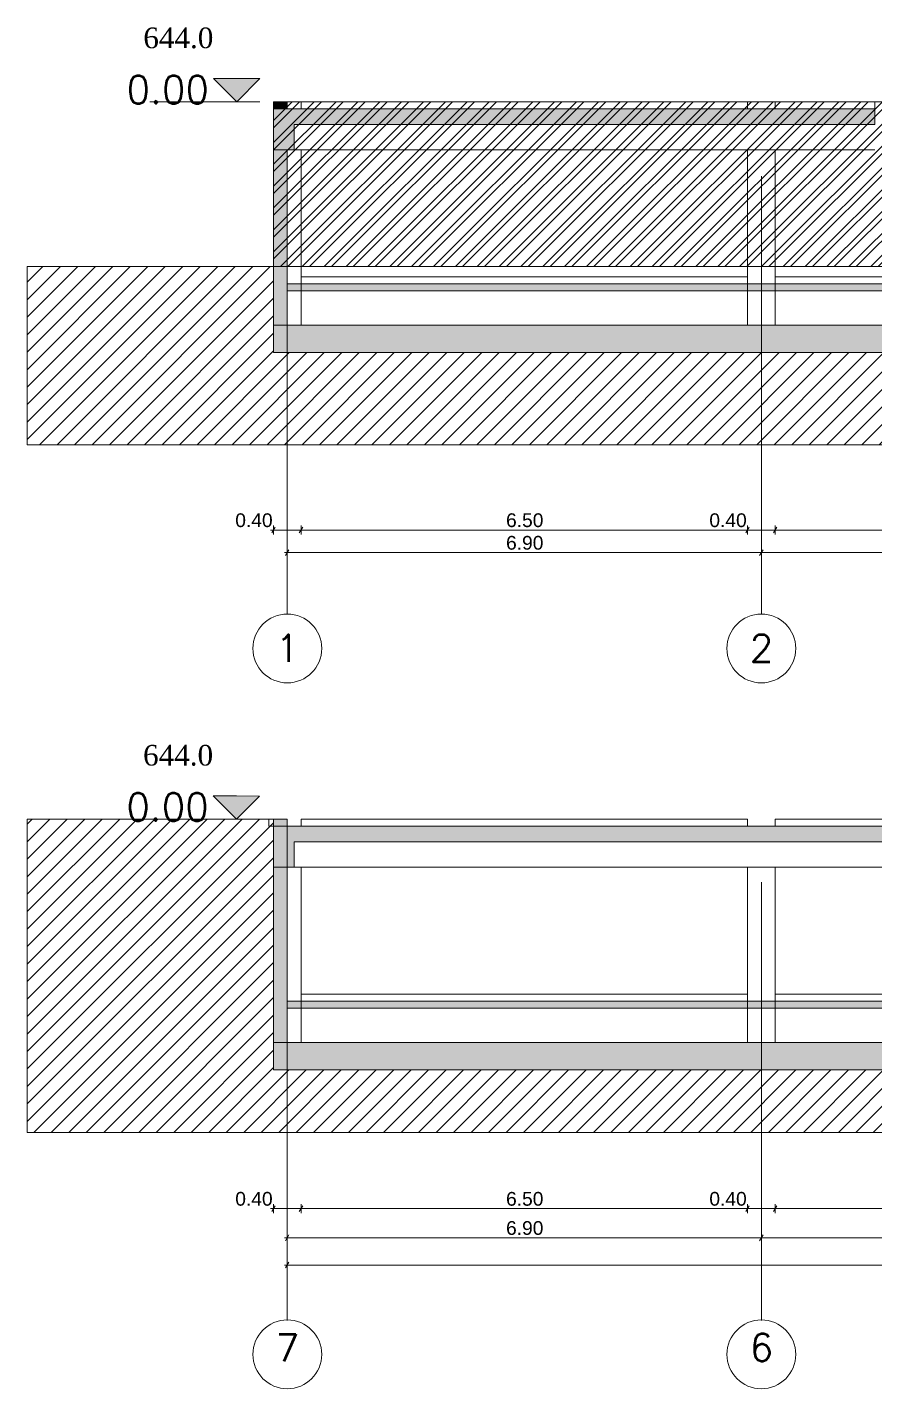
# Model space of a CAD drawing. Header units: millimetres. Extents: x 475616349 to 476941521, y 4620115302 to 4621446928.
# Drawn here: x 476829974 to 476842309, y 4620566691 to 4620586516 of the extents above; entities that cross this region are included whole.
import ezdxf

# ---------------------------------------------------------------- set-up
doc = ezdxf.new("R2010")
doc.units = ezdxf.units.MM
doc.header["$MEASUREMENT"] = 0
for name, color, linetype, lineweight in [('0_0 Architecture_Pen_No__7', 7, 'Continuous', 0), ('0_0 Architecture_Pen_No__8', 8, 'Continuous', 0), ('0_Pen_No__1_Pen_No__250', 7, 'Continuous', 0), ('0_Pen_No__250_Pen_No__142', 142, 'Continuous', 0), ('2D Drafting - General_Pen_No__250_Pen_No__7', 7, 'Continuous', 0), ('Annotation - Text_Pen_No__7_Pen_No__144', 144, 'Continuous', 0), ('gegmebi_Pen_No__7_Pen_No__250', 7, 'Continuous', 0), ('New_2D Drafting - General_Pen_No__1', 1, 'Continuous', 0), ('New_2D Drafting - General_Pen_No__250_Pen_No__154', 154, 'Continuous', 0), ('New_2D Drafting - General_Pen_No__250_Pen_No__7', 7, 'Continuous', 0), ('New_2D Drafting - General_Pen_No__7_Pen_No__250', 7, 'Continuous', 0), ('New_2D Drafting - General_Pen_No__7_Pen_No__7', 7, 'Continuous', 0), ('New_gegmebi_Pen_No__7_Pen_No__4', 7, 'Continuous', 0), ('New_New_piketebi_Pen_No__7_Pen_No__1', 1, 'Continuous', 0), ('New_reg_nak_Pen_No__7', 7, 'Continuous', 0), ('zoma_Pen_No__142', 142, 'Continuous', 0), ('zoma_Pen_No__1_Pen_No__142', 142, 'Continuous', 0), ('zoma_Pen_No__5_Pen_No__5_Pen_No__142', 142, 'Continuous', 0)]:
    doc.layers.add(name, color=color, linetype=linetype, lineweight=lineweight)
doc.layers.add('New_gegmebi_Pen_No__7_Pen_No__252', color=7, linetype='Continuous', lineweight=0, true_color=0x666666)
doc.layers.add('zoma', color=7, linetype='Continuous')
doc.styles.add('GENERATED_STYLE_2', font='arial.ttf')
doc.styles.add('GENERATED_STYLE_8', font='times.ttf')
doc.dimstyles.new('GENERATED_STYLE__1', dxfattribs={"dimtxt": 200, "dimasz": 64.421331, "dimexe": 0.18, "dimexo": 3, "dimgap": 0.09, "dimtad": 1, "dimtih": 1, "dimtoh": 1, "dimlfac": 0.001, "dimzin": 0, "dimdsep": 46, "dimtxsty": 'GENERATED_STYLE_2', "dimblk": 'ARROWHEAD_2', "dimblk1": 'ARROWHEAD_2', "dimblk2": 'ARROWHEAD_2', "dimcen": 0.09, "dimclrd": 142, "dimclre": 142, "dimclrt": 142, "dimadec": 0, "dimazin": 0, "dimtfac": 1, "dimtdec": 4, "dimtmove": 0, "dimatfit": 3, "dimfxl": 1, "dimtolj": 1, "dimtzin": 0, "dimarcsym": 0})
pattern_1 = [(45, (476577134.07, 4620325125.74), (-127.27922, 127.27922), [])]

# ---------------------------------------------------------------- blocks, each defined once
blk = doc.blocks.new('*D408', base_point=(476577134, 4620325126))
at = {"layer": 'zoma_Pen_No__142', "color": 142, "linetype": 'Continuous', "lineweight": 0, "transparency": 16777216}
for p, q in [((476833783, 4620568534), (476833734, 4620568450)), ((476833759, 4620568428), (476833759, 4620568556)), ((476875134, 4620568450), (476875183, 4620568534)), ((476875159, 4620568428), (476875159, 4620568556)), ((476833717, 4620568492), (476833759, 4620568492)), ((476833759, 4620568492), (476875159, 4620568492)), ((476875159, 4620568492), (476875200, 4620568492))]:
    blk.add_line(p, q, dxfattribs=at)
at = {"layer": 'zoma_Pen_No__142', "color": 142, "lineweight": 0, "transparency": 16777216, "insert": (476854117, 4620568532), "char_height": 200, "attachment_point": 7, "style": 'GENERATED_STYLE_2'}
blk.add_mtext('\\A1;{\\pql;\\fArial CYR|b0|i0|c204|p34;41.40}', dxfattribs=at)
blk = doc.blocks.new('ARROWHEAD_2')
at = {"color": 0, "linetype": 'Continuous', "lineweight": 0}
for p, q in [((0, 0), (-1, 0)), ((-0.38, -0.66), (0.38, 0.66))]:
    blk.add_line(p, q, dxfattribs=at)
blk = doc.blocks.new('*D409', base_point=(476577134, 4620325126))
at = {"layer": 'zoma_Pen_No__142', "color": 142, "linetype": 'Continuous', "lineweight": 0, "transparency": 16777216}
for p, q in [((476833783, 4620568931), (476833734, 4620568847)), ((476833759, 4620568825), (476833759, 4620568953)), ((476840683, 4620568931), (476840634, 4620568847)), ((476840659, 4620568825), (476840659, 4620568953)), ((476833717, 4620568889), (476833759, 4620568889)), ((476833759, 4620568889), (476840659, 4620568889))]:
    blk.add_line(p, q, dxfattribs=at)
at = {"layer": 'zoma_Pen_No__142', "color": 142, "lineweight": 0, "transparency": 16777216, "insert": (476836943, 4620568929), "char_height": 200, "attachment_point": 7, "style": 'GENERATED_STYLE_2'}
blk.add_mtext('\\A1;{\\pql;\\fArial CYR|b0|i0|c204|p34;6.90}', dxfattribs=at)
blk = doc.blocks.new('*D410', base_point=(476577134, 4620325126))
at = {"layer": 'zoma_Pen_No__142', "color": 142, "linetype": 'Continuous', "lineweight": 0, "transparency": 16777216}
for p, q in [((476840683, 4620568931), (476840634, 4620568847)), ((476840659, 4620568825), (476840659, 4620568953)), ((476847583, 4620568931), (476847534, 4620568847)), ((476847559, 4620568825), (476847559, 4620568953)), ((476840659, 4620568889), (476847559, 4620568889))]:
    blk.add_line(p, q, dxfattribs=at)
at = {"layer": 'zoma_Pen_No__142', "color": 142, "lineweight": 0, "transparency": 16777216, "insert": (476843843, 4620568929), "char_height": 200, "attachment_point": 7, "style": 'GENERATED_STYLE_2'}
blk.add_mtext('\\A1;{\\pql;\\fArial CYR|b0|i0|c204|p34;6.90}', dxfattribs=at)
blk = doc.blocks.new('*D415', base_point=(476577134, 4620325126))
at = {"layer": 'zoma_Pen_No__142', "color": 142, "linetype": 'Continuous', "lineweight": 0, "transparency": 16777216}
for p, q in [((476833717, 4620578866), (476833759, 4620578866)), ((476833783, 4620578908), (476833734, 4620578823)), ((476833759, 4620578802), (476833759, 4620578929)), ((476833759, 4620578866), (476840659, 4620578866)), ((476840683, 4620578908), (476840634, 4620578823)), ((476840659, 4620578802), (476840659, 4620578929))]:
    blk.add_line(p, q, dxfattribs=at)
at = {"layer": 'zoma_Pen_No__142', "color": 142, "lineweight": 0, "transparency": 16777216, "insert": (476836943, 4620578906), "char_height": 200, "attachment_point": 7, "style": 'GENERATED_STYLE_2'}
blk.add_mtext('\\A1;{\\pql;\\fArial CYR|b0|i0|c204|p34;6.90}', dxfattribs=at)
blk = doc.blocks.new('*D416', base_point=(476577134, 4620325126))
at = {"layer": 'zoma_Pen_No__142', "color": 142, "linetype": 'Continuous', "lineweight": 0, "transparency": 16777216}
for p, q in [((476840683, 4620578908), (476840634, 4620578823)), ((476840659, 4620578802), (476840659, 4620578929)), ((476840659, 4620578866), (476847559, 4620578866)), ((476847583, 4620578908), (476847534, 4620578823)), ((476847559, 4620578802), (476847559, 4620578929))]:
    blk.add_line(p, q, dxfattribs=at)
at = {"layer": 'zoma_Pen_No__142', "color": 142, "lineweight": 0, "transparency": 16777216, "insert": (476843843, 4620578906), "char_height": 200, "attachment_point": 7, "style": 'GENERATED_STYLE_2'}
blk.add_mtext('\\A1;{\\pql;\\fArial CYR|b0|i0|c204|p34;6.90}', dxfattribs=at)
blk = doc.blocks.new('*D421', base_point=(476577134, 4620325126))
at = {"layer": 'zoma_Pen_No__142', "color": 142, "linetype": 'Continuous', "lineweight": 0, "transparency": 16777216}
for p, q in [((476833583, 4620579238), (476833534, 4620579153)), ((476833559, 4620579132), (476833559, 4620579259)), ((476833983, 4620579238), (476833934, 4620579153)), ((476833959, 4620579132), (476833959, 4620579259)), ((476833517, 4620579195), (476833559, 4620579195)), ((476833559, 4620579195), (476833959, 4620579195))]:
    blk.add_line(p, q, dxfattribs=at)
at = {"layer": 'zoma_Pen_No__142', "color": 142, "lineweight": 0, "transparency": 16777216, "insert": (476833002, 4620579235), "char_height": 200, "attachment_point": 7, "style": 'GENERATED_STYLE_2'}
blk.add_mtext('\\A1;{\\pql;\\fArial CYR|b0|i0|c204|p34;0.40}', dxfattribs=at)
blk = doc.blocks.new('*D422', base_point=(476577134, 4620325126))
at = {"layer": 'zoma_Pen_No__142', "color": 142, "linetype": 'Continuous', "lineweight": 0, "transparency": 16777216}
for p, q in [((476833983, 4620579238), (476833934, 4620579153)), ((476833959, 4620579132), (476833959, 4620579259)), ((476840483, 4620579238), (476840434, 4620579153)), ((476840459, 4620579132), (476840459, 4620579259)), ((476833959, 4620579195), (476840459, 4620579195))]:
    blk.add_line(p, q, dxfattribs=at)
at = {"layer": 'zoma_Pen_No__142', "color": 142, "lineweight": 0, "transparency": 16777216, "char_height": 200, "attachment_point": 7, "style": 'GENERATED_STYLE_2'}
for s, insert in [('\\A1;{\\pql;\\fArial CYR|b0|i0|c204|p34;6.50}', (476836943, 4620579235)), ('\\A1;{\\pql;\\fArial CYR|b0|i0|c204|p34;0.40}', (476839902, 4620579235))]:
    blk.add_mtext(s, dxfattribs=dict(at, insert=insert))
blk = doc.blocks.new('*D423', base_point=(476577134, 4620325126))
at = {"layer": 'zoma_Pen_No__142', "color": 142, "linetype": 'Continuous', "lineweight": 0, "transparency": 16777216}
for p, q in [((476840483, 4620579238), (476840434, 4620579153)), ((476840459, 4620579132), (476840459, 4620579259)), ((476840883, 4620579238), (476840834, 4620579153)), ((476840859, 4620579132), (476840859, 4620579259)), ((476840459, 4620579195), (476840859, 4620579195))]:
    blk.add_line(p, q, dxfattribs=at)
blk = doc.blocks.new('*D424', base_point=(476577134, 4620325126))
at = {"layer": 'zoma_Pen_No__142', "color": 142, "linetype": 'Continuous', "lineweight": 0, "transparency": 16777216}
for p, q in [((476840883, 4620579238), (476840834, 4620579153)), ((476840859, 4620579132), (476840859, 4620579259)), ((476847433, 4620579238), (476847384, 4620579153)), ((476847409, 4620579132), (476847409, 4620579259)), ((476840859, 4620579195), (476847409, 4620579195))]:
    blk.add_line(p, q, dxfattribs=at)
at = {"layer": 'zoma_Pen_No__142', "color": 142, "lineweight": 0, "transparency": 16777216, "char_height": 200, "attachment_point": 7, "style": 'GENERATED_STYLE_2'}
for s, insert in [('\\A1;{\\pql;\\fArial CYR|b0|i0|c204|p34;6.55}', (476843868, 4620579235)), ('\\A1;{\\pql;\\fArial CYR|b0|i0|c204|p34;0.30}', (476846852, 4620579235))]:
    blk.add_mtext(s, dxfattribs=dict(at, insert=insert))
blk = doc.blocks.new('*D466', base_point=(476577134, 4620325126))
at = {"layer": 'zoma_Pen_No__142', "color": 142, "linetype": 'Continuous', "lineweight": 0, "transparency": 16777216}
for p, q in [((476833517, 4620569314), (476833559, 4620569314)), ((476833583, 4620569356), (476833534, 4620569271)), ((476833559, 4620569250), (476833559, 4620569377)), ((476833559, 4620569314), (476833959, 4620569314)), ((476833983, 4620569356), (476833934, 4620569271)), ((476833959, 4620569250), (476833959, 4620569377))]:
    blk.add_line(p, q, dxfattribs=at)
at = {"layer": 'zoma_Pen_No__142', "color": 142, "lineweight": 0, "transparency": 16777216, "insert": (476833002, 4620569354), "char_height": 200, "attachment_point": 7, "style": 'GENERATED_STYLE_2'}
blk.add_mtext('\\A1;{\\pql;\\fArial CYR|b0|i0|c204|p34;0.40}', dxfattribs=at)
blk = doc.blocks.new('*D467', base_point=(476577134, 4620325126))
at = {"layer": 'zoma_Pen_No__142', "color": 142, "linetype": 'Continuous', "lineweight": 0, "transparency": 16777216}
for p, q in [((476833983, 4620569356), (476833934, 4620569271)), ((476833959, 4620569250), (476833959, 4620569377)), ((476833959, 4620569314), (476840459, 4620569314)), ((476840483, 4620569356), (476840434, 4620569271)), ((476840459, 4620569250), (476840459, 4620569377))]:
    blk.add_line(p, q, dxfattribs=at)
at = {"layer": 'zoma_Pen_No__142', "color": 142, "lineweight": 0, "transparency": 16777216, "char_height": 200, "attachment_point": 7, "style": 'GENERATED_STYLE_2'}
for s, insert in [('\\A1;{\\pql;\\fArial CYR|b0|i0|c204|p34;6.50}', (476836943, 4620569354)), ('\\A1;{\\pql;\\fArial CYR|b0|i0|c204|p34;0.40}', (476839902, 4620569354))]:
    blk.add_mtext(s, dxfattribs=dict(at, insert=insert))
blk = doc.blocks.new('*D468', base_point=(476577134, 4620325126))
at = {"layer": 'zoma_Pen_No__142', "color": 142, "linetype": 'Continuous', "lineweight": 0, "transparency": 16777216}
for p, q in [((476840483, 4620569356), (476840434, 4620569271)), ((476840459, 4620569250), (476840459, 4620569377)), ((476840459, 4620569314), (476840859, 4620569314)), ((476840883, 4620569356), (476840834, 4620569271)), ((476840859, 4620569250), (476840859, 4620569377))]:
    blk.add_line(p, q, dxfattribs=at)
blk = doc.blocks.new('*D469', base_point=(476577134, 4620325126))
at = {"layer": 'zoma_Pen_No__142', "color": 142, "linetype": 'Continuous', "lineweight": 0, "transparency": 16777216}
for p, q in [((476840883, 4620569356), (476840834, 4620569271)), ((476840859, 4620569250), (476840859, 4620569377)), ((476840859, 4620569314), (476847409, 4620569314)), ((476847433, 4620569356), (476847384, 4620569271)), ((476847409, 4620569250), (476847409, 4620569377))]:
    blk.add_line(p, q, dxfattribs=at)
at = {"layer": 'zoma_Pen_No__142', "color": 142, "lineweight": 0, "transparency": 16777216, "char_height": 200, "attachment_point": 7, "style": 'GENERATED_STYLE_2'}
for s, insert in [('\\A1;{\\pql;\\fArial CYR|b0|i0|c204|p34;6.55}', (476843868, 4620569354)), ('\\A1;{\\pql;\\fArial CYR|b0|i0|c204|p34;0.30}', (476846852, 4620569354))]:
    blk.add_mtext(s, dxfattribs=dict(at, insert=insert))

msp = doc.modelspace()

# ---------------------------------------------------------------- hatches: boundary and pattern name
at = {"layer": '0_0 Architecture_Pen_No__8', "linetype": 'Continuous', "lineweight": 0, "true_color": 0x404040}
for points in [[(476833558.926, 4620581779.801), (476833558.926, 4620582179.801), (476845208.926, 4620582179.801), (476845208.926, 4620581379.69), (476847408.926, 4620581379.69), (476847408.926, 4620582179.801), (476861508.926, 4620582179.801), (476861508.926, 4620581379.69), (476863708.926, 4620581379.69), (476863708.926, 4620582179.801), (476875358.926, 4620582179.801), (476875358.926, 4620581779.801), (476864108.586, 4620581779.801), (476864108.586, 4620580979.69), (476861108.96, 4620580979.69), (476861108.96, 4620581779.801), (476847808.586, 4620581779.801), (476847808.586, 4620580979.69), (476844808.96, 4620580979.69), (476844808.96, 4620581779.801)], [(476833558.926, 4620571334.75), (476833558.926, 4620571734.75), (476875358.926, 4620571734.75), (476875358.926, 4620571334.75)]]:
    msp.add_hatch(color=250, dxfattribs=at).paths.add_polyline_path(points)
at = {"layer": '0_Pen_No__250_Pen_No__142', "linetype": 'Continuous', "lineweight": 0}
for points in [[(476833022.29, 4620585429.644), (476832684.762, 4620585767.338), (476833359.984, 4620585767.173)], [(476833018.76, 4620574984.436), (476832681.232, 4620575322.13), (476833356.454, 4620575321.965)]]:
    msp.add_hatch(color=142, dxfattribs=at).paths.add_polyline_path(points)
at = {"layer": '2D Drafting - General_Pen_No__250_Pen_No__7', "linetype": 'Continuous', "lineweight": 0}
for points in [[(476833558.826, 4620584730.288), (476833558.926, 4620585329.812), (476842309.29, 4620585329.812), (476842309.29, 4620585099.812), (476833858.926, 4620585099.812), (476833858.926, 4620584730.288)], [(476833758.897, 4620582779.742), (476845009.166, 4620582779.742), (476845009.166, 4620582679.742), (476833758.897, 4620582679.742)], [(476833558.926, 4620574884.691), (476844458.897, 4620574884.691), (476844458.897, 4620574654.691), (476833858.926, 4620574654.691), (476833858.926, 4620574284.31), (476833558.826, 4620574284.31)], [(476833758.897, 4620572334.691), (476875158.926, 4620572334.691), (476875158.926, 4620572234.691), (476833758.897, 4620572234.691)]]:
    msp.add_hatch(color=7, dxfattribs=at).paths.add_polyline_path(points)
at = {"layer": 'New_2D Drafting - General_Pen_No__1', "linetype": 'Continuous', "lineweight": 0}
h = msp.add_hatch(dxfattribs=at)
h.set_pattern_fill('STEEL', color=1, style=0, pattern_type=2)
h.set_pattern_definition([(45, (476577134.07, 4620325125.74), (-159.09903, 159.09903), []), (45, (476577081.04, 4620325178.77), (-159.09903, 159.09903), [])])
h.paths.add_polyline_path([(476875358.926, 4620583029.742), (476833558.926, 4620583029.742), (476833558.926, 4620585429.952), (476875358.926, 4620585429.634)])
at = {"layer": 'New_2D Drafting - General_Pen_No__250_Pen_No__154', "linetype": 'Continuous', "lineweight": 0}
for points in [[(476833558.926, 4620584730.288), (476833758.897, 4620584730.288), (476833758.897, 4620582179.801), (476833558.926, 4620582179.801)], [(476833558.826, 4620574284.31), (476833758.854, 4620574284.31), (476833758.854, 4620571733.75), (476833558.826, 4620571733.75)]]:
    msp.add_hatch(color=154, dxfattribs=at).paths.add_polyline_path(points)
at = {"layer": 'New_2D Drafting - General_Pen_No__250_Pen_No__7', "linetype": 'Continuous', "lineweight": 0}
for points in [[(476833558.926, 4620585429.45), (476833758.897, 4620585429.452), (476833758.897, 4620585329.288), (476833558.926, 4620585329.288)], [(476833558.926, 4620574984.824), (476833758.897, 4620574984.824), (476833758.897, 4620574284.957), (476833558.926, 4620574284.957)]]:
    msp.add_hatch(color=7, dxfattribs=at).paths.add_polyline_path(points)
at = {"layer": 'New_2D Drafting - General_Pen_No__7_Pen_No__7', "linetype": 'Continuous', "lineweight": 0}
h = msp.add_hatch(dxfattribs=at)
h.set_pattern_fill('MASONRY_BLOCK', style=0, pattern_type=2)
h.set_pattern_definition(pattern_1)
h.paths.add_polyline_path([(476829974.05, 4620580437.476), (476829974.05, 4620583029.74), (476833558.926, 4620583029.74), (476833558.926, 4620581779.801), (476844808.96, 4620581779.801), (476844808.96, 4620580979.69), (476847808.586, 4620580979.69), (476847808.586, 4620581779.801), (476861108.96, 4620581779.801), (476861108.96, 4620580979.69), (476864108.586, 4620580979.69), (476864108.586, 4620581779.801), (476875358.926, 4620581779.801), (476875358.926, 4620583029.742), (476878719.072, 4620583029.742), (476878719.072, 4620580437.476)])
h = msp.add_hatch(dxfattribs=at)
h.set_pattern_fill('MASONRY_BLOCK', style=0, pattern_type=2)
h.set_pattern_definition(pattern_1)
h.paths.add_polyline_path([(476829974.05, 4620570424.595), (476829974.05, 4620574984.481), (476833558.926, 4620574984.481), (476833558.926, 4620571334.751), (476841715.681, 4620571334.75), (476843358.96, 4620571334.75), (476846058.586, 4620571334.75), (476862858.96, 4620571334.75), (476875358.926, 4620571334.75), (476875358.926, 4620574984.485), (476878719.072, 4620574984.485), (476878719.072, 4620570424.595)])

# ---------------------------------------------------------------- linework, layer by layer
at = {"layer": '0_0 Architecture_Pen_No__7', "color": 7, "linetype": 'Continuous', "lineweight": 0, "flags": 128}
for points in [[(476833558.926, 4620581779.801), (476833558.926, 4620582179.801), (476845208.926, 4620582179.801), (476845208.926, 4620581379.69), (476847408.926, 4620581379.69), (476847408.926, 4620582179.801), (476861508.926, 4620582179.801), (476861508.926, 4620581379.69), (476863708.926, 4620581379.69), (476863708.926, 4620582179.801), (476875358.926, 4620582179.801), (476875358.926, 4620581779.801), (476864108.586, 4620581779.801), (476864108.586, 4620580979.69), (476861108.96, 4620580979.69), (476861108.96, 4620581779.801), (476847808.586, 4620581779.801), (476847808.586, 4620580979.69), (476844808.96, 4620580979.69), (476844808.96, 4620581779.801)], [(476833558.926, 4620571334.75), (476833558.926, 4620571734.75), (476875358.926, 4620571734.75), (476875358.926, 4620571334.75)]]:
    msp.add_lwpolyline(points, close=True, dxfattribs=at)
at = {"layer": '0_Pen_No__1_Pen_No__250', "color": 7, "linetype": 'Continuous', "lineweight": 0, "flags": 128}
for points in [[(476833022.29, 4620585429.644), (476832684.762, 4620585767.338), (476833022.373, 4620585767.255)], [(476833022.29, 4620585429.644), (476833359.984, 4620585767.173), (476833022.373, 4620585767.255)], [(476831759.901, 4620585429.953), (476833359.901, 4620585429.562)], [(476833018.76, 4620574984.436), (476832681.232, 4620575322.13), (476833018.843, 4620575322.048)], [(476833018.76, 4620574984.436), (476833356.454, 4620575321.965), (476833018.843, 4620575322.048)], [(476831756.371, 4620574984.745), (476833356.371, 4620574984.354)]]:
    msp.add_lwpolyline(points, dxfattribs=at)
at = {"layer": '0_Pen_No__250_Pen_No__142', "color": 142, "linetype": 'Continuous', "lineweight": 0, "flags": 128}
for points in [[(476833022.29, 4620585429.644), (476832684.762, 4620585767.338), (476833359.984, 4620585767.173)], [(476833018.76, 4620574984.436), (476832681.232, 4620575322.13), (476833356.454, 4620575321.965)]]:
    msp.add_lwpolyline(points, close=True, dxfattribs=at)
at = {"layer": '2D Drafting - General_Pen_No__250_Pen_No__7', "color": 7, "linetype": 'Continuous', "lineweight": 0, "flags": 128}
for points in [[(476833558.826, 4620584730.288), (476833558.926, 4620585329.812), (476842309.29, 4620585329.812), (476842309.29, 4620585099.812), (476833858.926, 4620585099.812), (476833858.926, 4620584730.288)], [(476833758.897, 4620582779.742), (476845009.166, 4620582779.742), (476845009.166, 4620582679.742), (476833758.897, 4620582679.742)], [(476833558.926, 4620574884.691), (476844458.897, 4620574884.691), (476844458.897, 4620574654.691), (476833858.926, 4620574654.691), (476833858.926, 4620574284.31), (476833558.826, 4620574284.31)], [(476833758.897, 4620572334.691), (476875158.926, 4620572334.691), (476875158.926, 4620572234.691), (476833758.897, 4620572234.691)]]:
    msp.add_lwpolyline(points, close=True, dxfattribs=at)
at = {"layer": 'gegmebi_Pen_No__7_Pen_No__250', "color": 7, "linetype": 'Continuous', "lineweight": 0, "flags": 128}
for points in [[(476840458.926, 4620585329.288), (476833958.926, 4620585329.288), (476833958.926, 4620585429.801), (476840458.926, 4620585429.801)], [(476842309.281, 4620585329.288), (476840858.926, 4620585329.288), (476840858.926, 4620585429.801), (476842309.281, 4620585429.801)], [(476840458.926, 4620582779.742), (476833958.926, 4620582779.742), (476833958.926, 4620582879.874), (476840458.926, 4620582879.874)], [(476845009.166, 4620582779.742), (476840858.926, 4620582779.742), (476840858.926, 4620582879.874), (476845009.166, 4620582879.874)], [(476840458.926, 4620574884.691), (476833958.926, 4620574884.691), (476833958.926, 4620574984.824), (476840458.926, 4620574984.824)], [(476844458.897, 4620574884.691), (476840858.926, 4620574884.691), (476840858.926, 4620574984.824), (476844458.897, 4620574984.824)], [(476840458.926, 4620572334.691), (476833958.926, 4620572334.691), (476833958.926, 4620572434.824), (476840458.926, 4620572434.824)], [(476844458.897, 4620572334.691), (476840858.926, 4620572334.691), (476840858.926, 4620572434.824), (476844458.897, 4620572434.824)]]:
    msp.add_lwpolyline(points, close=True, dxfattribs=at)
at = {"layer": 'New_2D Drafting - General_Pen_No__1', "color": 1, "linetype": 'Continuous', "lineweight": 0, "flags": 128}
msp.add_lwpolyline([(476875358.926, 4620583029.742), (476833558.926, 4620583029.742), (476833558.926, 4620585429.952), (476875358.926, 4620585429.634)], close=True, dxfattribs=at)
at = {"layer": 'New_2D Drafting - General_Pen_No__250_Pen_No__7', "color": 7, "linetype": 'Continuous', "lineweight": 0, "flags": 128}
for points in [[(476833558.926, 4620585429.45), (476833758.897, 4620585429.452), (476833758.897, 4620585329.288), (476833558.926, 4620585329.288)], [(476833558.926, 4620584730.288), (476833758.897, 4620584730.288), (476833758.897, 4620582179.801), (476833558.926, 4620582179.801)], [(476833558.926, 4620574984.824), (476833758.897, 4620574984.824), (476833758.897, 4620574284.957), (476833558.926, 4620574284.957)], [(476833558.826, 4620574284.31), (476833758.854, 4620574284.31), (476833758.854, 4620571733.75), (476833558.826, 4620571733.75)]]:
    msp.add_lwpolyline(points, close=True, dxfattribs=at)
at = {"layer": 'New_2D Drafting - General_Pen_No__7_Pen_No__250', "color": 7, "linetype": 'Continuous', "lineweight": 0, "flags": 128}
for points in [[(476829974.05, 4620580437.476), (476829974.05, 4620583029.74), (476833558.926, 4620583029.74), (476833558.926, 4620581779.801), (476844808.96, 4620581779.801), (476844808.96, 4620580979.69), (476847808.586, 4620580979.69), (476847808.586, 4620581779.801), (476861108.96, 4620581779.801), (476861108.96, 4620580979.69), (476864108.586, 4620580979.69), (476864108.586, 4620581779.801), (476875358.926, 4620581779.801), (476875358.926, 4620583029.742), (476878719.072, 4620583029.742), (476878719.072, 4620580437.476)], [(476829974.05, 4620570424.595), (476829974.05, 4620574984.481), (476833558.926, 4620574984.481), (476833558.926, 4620571334.751), (476841715.681, 4620571334.75), (476843358.96, 4620571334.75), (476846058.586, 4620571334.75), (476862858.96, 4620571334.75), (476875358.926, 4620571334.75), (476875358.926, 4620574984.485), (476878719.072, 4620574984.485), (476878719.072, 4620570424.595)]]:
    msp.add_lwpolyline(points, close=True, dxfattribs=at)
at = {"layer": 'New_gegmebi_Pen_No__7_Pen_No__252', "color": 251, "linetype": 'Continuous', "lineweight": 0, "true_color": 0x666666}
for p, q in [((476833958.926, 4620584730.288), (476842309.311, 4620584730.288)), ((476833958.926, 4620574284.31), (476840458.926, 4620574284.31)), ((476840858.926, 4620574285.31), (476844458.897, 4620574285.31))]:
    msp.add_line(p, q, dxfattribs=at)
at = {"layer": 'New_gegmebi_Pen_No__7_Pen_No__4', "color": 7, "linetype": 'Continuous', "lineweight": 0}
for points in [[(476833958.926, 4620585429.453), (476833958.926, 4620585329.288), (476833558.926, 4620585329.288), (476833558.926, 4620585429.45)], [(476840858.926, 4620585429.504), (476840858.926, 4620585329.288), (476840458.926, 4620585329.288), (476840458.926, 4620585429.501)], [(476833558.926, 4620574984.824), (476833558.926, 4620574884.691), (476833958.926, 4620574884.691), (476833958.926, 4620574984.824)], [(476840458.926, 4620574984.824), (476840458.926, 4620574884.691), (476840858.926, 4620574884.691), (476840858.926, 4620574984.824)]]:
    msp.add_lwpolyline(points, dxfattribs=at)
for points in [[(476833558.926, 4620582179.801), (476833958.926, 4620582179.801), (476833958.926, 4620584730.288), (476833558.926, 4620584730.288)], [(476840458.926, 4620582179.801), (476840858.926, 4620582179.801), (476840858.926, 4620584730.288), (476840458.926, 4620584730.288)], [(476833558.926, 4620571734.75), (476833958.926, 4620571734.75), (476833958.926, 4620574284.31), (476833558.926, 4620574284.31)], [(476840458.926, 4620571734.75), (476840858.926, 4620571734.75), (476840858.926, 4620574285.237), (476840458.926, 4620574285.237)]]:
    msp.add_lwpolyline(points, close=True, dxfattribs=at)
at = {"layer": 'New_reg_nak_Pen_No__7', "color": 7, "linetype": 'Continuous', "lineweight": 0, "flags": 128}
msp.add_lwpolyline([(476833488.999, 4620574984.824), (476833489.001, 4620574884.689), (476833558.928, 4620574884.691)], dxfattribs=at)
at = {"layer": 'zoma_Pen_No__5_Pen_No__5_Pen_No__142', "color": 142, "linetype": 'Continuous', "lineweight": 0}
for p, q in [((476833758.926, 4620584347.195), (476833758.926, 4620577964.205)), ((476840658.926, 4620584347.195), (476840658.926, 4620577964.205)), ((476833758.926, 4620574068.998), (476833758.926, 4620567686.008)), ((476840658.926, 4620574068.998), (476840658.926, 4620567686.008))]:
    msp.add_line(p, q, dxfattribs=at)
for centre in [(476833758.926, 4620577470.372), (476840658.926, 4620577470.372), (476833758.926, 4620567192.175), (476840658.926, 4620567192.175)]:
    msp.add_circle(centre, 501.115, dxfattribs=at)

# ---------------------------------------------------------------- texts
at = {"layer": 'Annotation - Text_Pen_No__7_Pen_No__144', "color": 144, "linetype": 'Continuous', "lineweight": 0, "char_height": 400, "attachment_point": 2}
for s, insert in [('\\A1;{\\pqc;\\Ftxt.shx;1}', (476833761.083, 4620577674.241)), ('\\A1;{\\pqc;\\Ftxt.shx;2}', (476840661.083, 4620577674.241)), ('\\A1;{\\pqc;\\Ftxt.shx;7}', (476833761.083, 4620567485.925)), ('\\A1;{\\pqc;\\Ftxt.shx;6}', (476840661.083, 4620567492.725))]:
    msp.add_mtext(s, dxfattribs=dict(at, insert=insert))
at = {"layer": 'New_New_piketebi_Pen_No__7_Pen_No__1', "color": 1, "linetype": 'Continuous', "lineweight": 0, "char_height": 300, "attachment_point": 4, "style": 'GENERATED_STYLE_8'}
for insert in [(476831663.474, 4620586357.713), (476831659.944, 4620575912.506)]:
    msp.add_mtext('\\A1;{\\pql;\\fTimes New Roman|b0|i0|c0|p18;6\\fTimes New Roman|b0|i0|c0|p18;4\\fTimes New Roman|b0|i0|c0|p18;4.\\fTimes New Roman|b0|i0|c0|p18;0}', dxfattribs=dict(at, insert=insert))
at = {"layer": 'zoma_Pen_No__1_Pen_No__142', "color": 142, "linetype": 'Continuous', "lineweight": 0, "char_height": 400, "attachment_point": 9, "rotation": 359.9860128}
for insert in [(476832619.976, 4620585406.697), (476832616.446, 4620574961.489)]:
    msp.add_mtext('\\A1;{\\pqr;\\Ftxt.shx;0\\Ftxt.shx;.00}', dxfattribs=dict(at, insert=insert))

# ---------------------------------------------------------------- dimensions: what is measured, and where the dimension line sits
at = {"layer": 'zoma', "color": 142, "linetype": 'Continuous', "lineweight": 0}
for base, p1, p2, picture, middle in [((476847408.926, 4620579195.277), (476840858.926, 4620583792.062), (476847408.926, 4620584093.125), '*D424', (476844127.633, 4620579335.277)), ((476840858.926, 4620579195.277), (476840458.926, 4620583653.233), (476840858.926, 4620583792.062), '*D423', (476840162.078, 4620579335.277)), ((476833958.926, 4620579195.277), (476833558.926, 4620583606.359), (476833958.926, 4620583660.589), '*D421', (476833262.078, 4620579335.277)), ((476840458.926, 4620579195.277), (476833958.926, 4620583660.589), (476840458.926, 4620583653.233), '*D422', (476837202.633, 4620579335.277)), ((476840658.926, 4620578865.837), (476833758.926, 4620577971.487), (476840658.926, 4620577971.487), '*D415', (476837202.633, 4620579005.837)), ((476847558.926, 4620578865.837), (476840658.926, 4620577971.487), (476847558.926, 4620577971.487), '*D416', (476844102.633, 4620579005.837)), ((476847408.926, 4620569313.86), (476840858.926, 4620573910.645), (476847408.926, 4620574211.708), '*D469', (476844127.633, 4620569453.86)), ((476840858.926, 4620569313.86), (476840458.926, 4620573771.816), (476840858.926, 4620573910.645), '*D468', (476840162.078, 4620569453.86)), ((476833958.926, 4620569313.86), (476833558.926, 4620573724.942), (476833958.926, 4620573779.172), '*D466', (476833262.078, 4620569453.86)), ((476840458.926, 4620569313.86), (476833958.926, 4620573779.172), (476840458.926, 4620573771.816), '*D467', (476837202.633, 4620569453.86)), ((476840658.926, 4620568889.025), (476833758.926, 4620567693.291), (476840658.926, 4620567693.291), '*D409', (476837202.633, 4620569029.025)), ((476847558.926, 4620568889.025), (476840658.926, 4620567693.291), (476847558.926, 4620567693.291), '*D410', (476844102.633, 4620569029.025)), ((476875158.926, 4620568491.932), (476833758.926, 4620567693.291), (476875158.926, 4620567693.291), '*D408', (476854452.984, 4620568631.932))]:
    dim = msp.add_linear_dim(base=base, p1=p1, p2=p2, dimstyle='GENERATED_STYLE__1', dxfattribs=at)
    dim.commit()
    dim.dimension.update_dxf_attribs({"geometry": picture, "text_midpoint": middle, "dimtype": 160})

doc.saveas('drawing.dxf')
